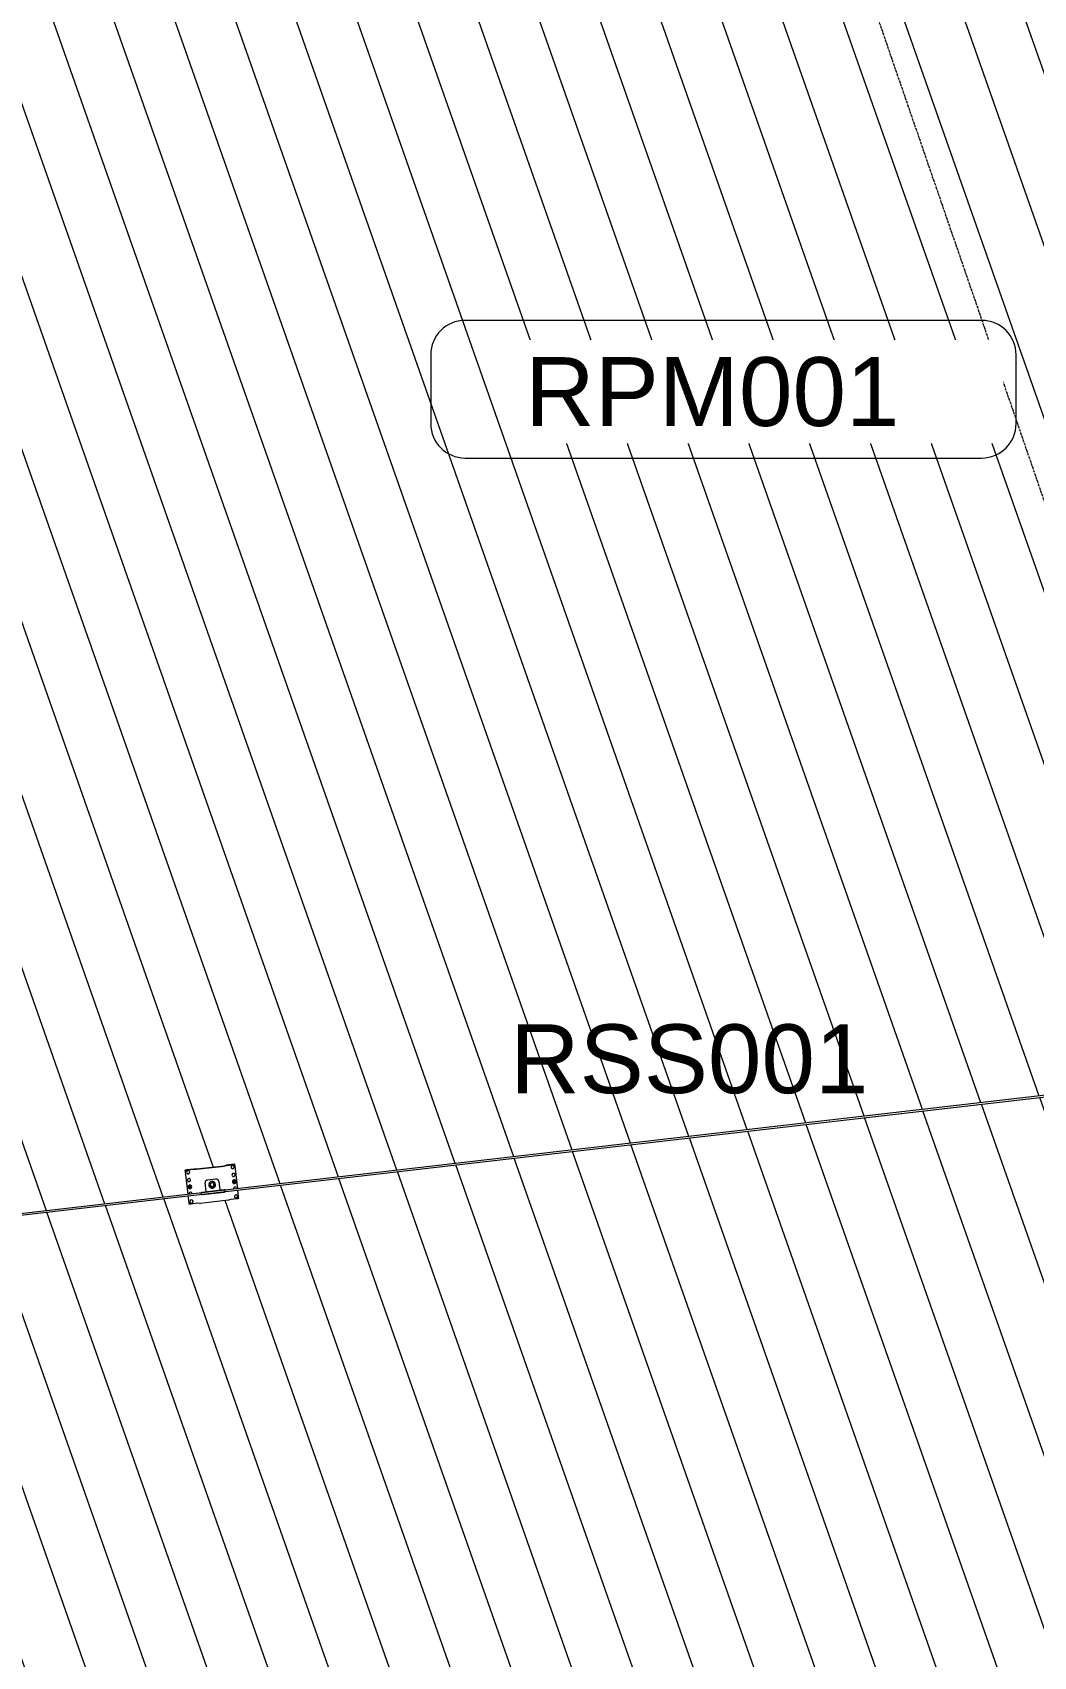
# Model space of a CAD drawing. Header units: millimetres. Extents: x -2479188 to -2300024, y 3874558 to 4053369.
# Drawn here: x -2362909 to -2357095, y 3971974 to 3981412 of the extents above; entities that cross this region are included whole.
import ezdxf

# ---------------------------------------------------------------- set-up
doc = ezdxf.new("R2010")
doc.units = ezdxf.units.MM
doc.linetypes.add('Grid Line', pattern=[21, 12, -3, 3, -3])
for name, color, linetype, lineweight in [('A-ANNO-DIMS', 211, 'Continuous', 5), ('A-ANNO-DIMS-200', 211, 'Continuous', 5), ('A-ANNO-KEYN', 231, 'Continuous', 5), ('A-ROOF-IDEN', 132, 'Continuous', 5), ('A-ROOF-PATT', 132, 'Continuous', 5), ('Q-SPCQ', 91, 'Continuous', 5), ('S-GRID', 1, 'Continuous', 5)]:
    doc.layers.add(name, color=color, linetype=linetype, lineweight=lineweight)
doc.styles.add('Arial', font='arial.ttf', dxfattribs={"height": 500})
doc.styles.add('Arial_2', font='arial.ttf', dxfattribs={"height": 400})
doc.dimstyles.new('2_5-Diagonal-_deg_-Decimal_O', dxfattribs={"dimscale": 304.8, "dimtxt": 510.1297, "dimasz": 0.984252, "dimexe": 0.656168, "dimexo": 0.0625, "dimgap": 0.984252, "dimtad": 1, "dimdec": 0, "dimzin": 0, "dimdsep": 46, "dimtxsty": 'Arial', "dimblk1": 'OBLIQUE', "dimblk2": 'OBLIQUE', "dimsah": 1, "dimcen": 0.09, "dimdle": 0.656168, "dimazin": 0, "dimtfac": 1, "dimtdec": 4, "dimtix": 1, "dimtmove": 0, "dimatfit": 3, "dimfxl": 3.28084, "dimfxlon": 1, "dimtvp": 1, "dimtfill": 1, "dimtolj": 1, "dimtzin": 0, "dimlwd": 15, "dimlwe": 15, "dimarcsym": 2})

# ---------------------------------------------------------------- blocks, each defined once
blk = doc.blocks.new('Static Line_Sayfa_Metal Deck_Pan Mount - Up to 15 _ pitch - Max 2 Users-1848369-GA - Part A 6m')
at = {"layer": 'Q-SPCQ'}
for p, q in [((-2343541, 3976795.1), (-2379056, 3972687.5)), ((-2379055.1, 3972679.6), (-2343541, 3976787)), ((-2361783.1, 3974828.7), (-2361794.7, 3974824.8)), ((-2361793.1, 3974824.9), (-2361781.5, 3974828.7)), ((-2361733.3, 3974834.6), (-2361783, 3974828.9)), ((-2361782.9, 3974828.7), (-2361733.3, 3974834.5)), ((-2361743.2, 3974833.3), (-2361782.2, 3974828.8)), ((-2361780.6, 3974828.9), (-2361743.2, 3974833.2)), ((-2361733.3, 3974834.5), (-2361733.3, 3974834.6)), ((-2361732.1, 3974824.4), (-2361733.3, 3974834.5)), ((-2361971.7, 3974807), (-2362021.4, 3974801.3)), ((-2362021.3, 3974801.1), (-2361971.7, 3974806.9)), ((-2362020.2, 3974791.1), (-2362021.3, 3974801.1)), ((-2362004.9, 3974658.8), (-2362020.2, 3974791.1)), ((-2362013.3, 3974785.6), (-2362013.2, 3974785.6)), ((-2361972.4, 3974806.8), (-2362011.4, 3974802.3)), ((-2362011.4, 3974802.2), (-2361973.9, 3974806.5)), ((-2362008, 3974740.3), (-2362008, 3974740.2)), ((-2361996.3, 3974791.5), (-2361996.3, 3974791.6)), ((-2361991, 3974746.2), (-2361991.1, 3974746.2)), ((-2361973, 3974806.6), (-2361959.7, 3974805.6)), ((-2361971.7, 3974806.9), (-2361971.7, 3974807)), ((-2361958.2, 3974805.9), (-2361971.5, 3974806.9)), ((-2361958.7, 3974805.7), (-2361794.1, 3974824.8)), ((-2361795.6, 3974824.7), (-2361957.2, 3974806)), ((-2361843.6, 3974748.7), (-2361893.2, 3974742.9)), ((-2361843.5, 3974748.5), (-2361893.2, 3974742.8)), ((-2361827.7, 3974738.6), (-2361827.7, 3974738.7)), ((-2361826.9, 3974735.3), (-2361821.3, 3974686.2)), ((-2361755, 3974815.5), (-2361755, 3974815.4)), ((-2361749.8, 3974770.1), (-2361749.8, 3974770.1)), ((-2361737.4, 3974739.2), (-2361741.9, 3974735.8)), ((-2361741.9, 3974735.8), (-2361741.2, 3974730.2)), ((-2361737.3, 3974739), (-2361741.8, 3974735.5)), ((-2361741.8, 3974735.5), (-2361741.1, 3974730)), ((-2361738, 3974821.4), (-2361738, 3974821.5)), ((-2361732.3, 3974736.9), (-2361737.4, 3974739.2)), ((-2361737.3, 3974739), (-2361737.4, 3974739.2)), ((-2361732.2, 3974736.6), (-2361737.3, 3974739)), ((-2361732.8, 3974776), (-2361732.8, 3974776.1)), ((-2361732.6, 3974826.6), (-2361732.6, 3974826.7)), ((-2361731.5, 3974731.1), (-2361732.2, 3974736.6)), ((-2361716.9, 3974692.1), (-2361732.1, 3974824.4)), ((-2361999.6, 3974612.5), (-2362004.2, 3974652.7)), ((-2362000.1, 3974705.9), (-2361995.6, 3974709.4)), ((-2361999.5, 3974700.4), (-2362000.1, 3974705.9)), ((-2361995.6, 3974709.1), (-2362000, 3974705.7)), ((-2362000, 3974705.7), (-2361999.4, 3974700.1)), ((-2361999.4, 3974700.1), (-2361994.3, 3974697.9)), ((-2361998.9, 3974660.9), (-2361998.9, 3974660.8)), ((-2361998.9, 3974660.8), (-2361998.8, 3974660.5)), ((-2361995.6, 3974709.4), (-2361990.5, 3974707)), ((-2361995.6, 3974709.1), (-2361995.6, 3974709.3)), ((-2361990.4, 3974706.8), (-2361995.6, 3974709.1)), ((-2361994.3, 3974697.9), (-2361989.8, 3974701.2)), ((-2361989.8, 3974701.2), (-2361990.4, 3974706.8)), ((-2361981.9, 3974666.8), (-2361981.9, 3974666.8)), ((-2361925, 3974671.1), (-2361929.2, 3974669.6)), ((-2361928, 3974659.2), (-2361923.6, 3974658.7)), ((-2361922.8, 3974671.6), (-2361925, 3974671.1)), ((-2361921.3, 3974658.7), (-2361923.6, 3974658.7)), ((-2361796.8, 3974686.2), (-2361922.8, 3974671.6)), ((-2361921.3, 3974658.7), (-2361795.3, 3974673.3)), ((-2361900.7, 3974677), (-2361906.4, 3974726.2)), ((-2361883.7, 3974709.3), (-2361883.6, 3974709.1)), ((-2361876, 3974711.8), (-2361875.8, 3974711.5)), ((-2361873.9, 3974712), (-2361873.8, 3974712)), ((-2361855.5, 3974718.4), (-2361855.6, 3974718.5)), ((-2361853.7, 3974719.3), (-2361853.8, 3974719.6)), ((-2361846.1, 3974722.3), (-2361846.2, 3974722.5)), ((-2361796.8, 3974686.2), (-2361794.5, 3974686.2)), ((-2361795.3, 3974673.3), (-2361793.1, 3974673.8)), ((-2361790.1, 3974685.7), (-2361794.5, 3974686.2)), ((-2361793.1, 3974673.8), (-2361788.9, 3974675.3)), ((-2361741.1, 3974730), (-2361736, 3974727.7)), ((-2361740.6, 3974690.7), (-2361740.5, 3974690.3)), ((-2361740.6, 3974690.7), (-2361740.6, 3974690.7)), ((-2361736, 3974727.7), (-2361731.5, 3974731.1)), ((-2361735.4, 3974645.4), (-2361735.4, 3974645.3)), ((-2361723.6, 3974696.7), (-2361723.7, 3974696.7)), ((-2361718.4, 3974651.3), (-2361718.4, 3974651.3)), ((-2361711.5, 3974645.8), (-2361716.2, 3974686)), ((-2361710.4, 3974636), (-2361711.6, 3974645.8)), ((-2361998.5, 3974602.7), (-2361999.6, 3974612.5)), ((-2361999.1, 3974610.5), (-2361999.1, 3974610.4)), ((-2361989.3, 3974603.8), (-2361998.5, 3974602.7)), ((-2361993.7, 3974615.5), (-2361993.7, 3974615.4)), ((-2361951.1, 3974608.1), (-2361988.5, 3974603.8)), ((-2361976.7, 3974621.4), (-2361976.7, 3974621.5)), ((-2361936.9, 3974607.2), (-2361950.1, 3974608.2)), ((-2361771.2, 3974626.3), (-2361935.9, 3974607.3)), ((-2361758.7, 3974630.3), (-2361770.3, 3974626.5)), ((-2361720.3, 3974634.8), (-2361757.8, 3974630.5)), ((-2361710.4, 3974636), (-2361719.6, 3974635))]:
    blk.add_line(p, q, dxfattribs=at)
at = {"layer": 'Q-SPCQ', "flags": 128}
for points in [[(-2362013.2, 3974785.6), (-2362013.1, 3974785.2), (-2362013, 3974784.9), (-2362012.8, 3974784.6), (-2362012.6, 3974784.3), (-2362012.5, 3974783.9), (-2362012.3, 3974783.6), (-2362012.1, 3974783.3), (-2362011.9, 3974783), (-2362011.6, 3974782.8), (-2362011.4, 3974782.5), (-2362011.2, 3974782.2), (-2362010.9, 3974782), (-2362010.6, 3974781.7), (-2362010.3, 3974781.5), (-2362010.1, 3974781.3), (-2362009.8, 3974781.1), (-2362009.5, 3974780.9), (-2362009.2, 3974780.7), (-2362008.8, 3974780.5), (-2362008.5, 3974780.4), (-2362008.2, 3974780.2), (-2362007.9, 3974780.1), (-2362007.5, 3974780), (-2362007.2, 3974779.9), (-2362006.8, 3974779.8), (-2362006.5, 3974779.7), (-2362006.1, 3974779.7), (-2362005.8, 3974779.6), (-2362005.4, 3974779.6), (-2362005, 3974779.6), (-2362004.7, 3974779.6), (-2362004.3, 3974779.6), (-2362004, 3974779.6), (-2362003.7, 3974779.6)], [(-2362008, 3974740.2), (-2362007.9, 3974739.8), (-2362007.7, 3974739.5), (-2362007.6, 3974739.2), (-2362007.4, 3974738.9), (-2362007.2, 3974738.6), (-2362007.1, 3974738.3), (-2362006.9, 3974738), (-2362006.6, 3974737.7), (-2362006.4, 3974737.4), (-2362006.2, 3974737.1), (-2362005.9, 3974736.9), (-2362005.7, 3974736.6), (-2362005.4, 3974736.4), (-2362005.1, 3974736.1), (-2362004.8, 3974735.9), (-2362004.5, 3974735.7), (-2362004.2, 3974735.5), (-2362003.9, 3974735.3), (-2362003.6, 3974735.2), (-2362003.3, 3974735), (-2362003, 3974734.9), (-2362002.6, 3974734.7), (-2362002.3, 3974734.6), (-2362001.9, 3974734.5), (-2362001.6, 3974734.4), (-2362001.2, 3974734.3), (-2362000.9, 3974734.3), (-2362000.5, 3974734.2), (-2362000.2, 3974734.2), (-2361999.8, 3974734.2), (-2361999.5, 3974734.2), (-2361999.1, 3974734.2), (-2361998.7, 3974734.2), (-2361998.5, 3974734.2)], [(-2362003.7, 3974779.6), (-2362003.4, 3974779.7), (-2362003, 3974779.7), (-2362002.6, 3974779.8), (-2362002.3, 3974779.9), (-2362002, 3974780), (-2362001.6, 3974780.1), (-2362001.3, 3974780.3), (-2362001, 3974780.4), (-2362000.6, 3974780.6), (-2362000.3, 3974780.7), (-2362000, 3974780.9), (-2361999.7, 3974781.1), (-2361999.4, 3974781.3), (-2361999.1, 3974781.5), (-2361998.8, 3974781.8), (-2361998.6, 3974782), (-2361998.3, 3974782.3), (-2361998.1, 3974782.5), (-2361997.8, 3974782.8), (-2361997.6, 3974783.1), (-2361997.4, 3974783.4), (-2361997.2, 3974783.7), (-2361997, 3974784), (-2361996.8, 3974784.3), (-2361996.7, 3974784.6), (-2361996.5, 3974784.9), (-2361996.4, 3974785.2), (-2361996.2, 3974785.6), (-2361996.1, 3974785.9), (-2361996, 3974786.3), (-2361996, 3974786.6), (-2361995.9, 3974787), (-2361995.8, 3974787.3), (-2361995.8, 3974787.7), (-2361995.8, 3974788), (-2361995.7, 3974788.4), (-2361995.7, 3974788.8), (-2361995.8, 3974789.1), (-2361995.8, 3974789.5), (-2361995.8, 3974789.8), (-2361995.9, 3974790.2), (-2361996, 3974790.6), (-2361996.1, 3974790.9), (-2361996.2, 3974791.2), (-2361996.3, 3974791.5)], [(-2361998.5, 3974734.2), (-2361998.1, 3974734.3), (-2361997.8, 3974734.3), (-2361997.4, 3974734.4), (-2361997.1, 3974734.5), (-2361996.7, 3974734.6), (-2361996.4, 3974734.7), (-2361996.1, 3974734.9), (-2361995.7, 3974735), (-2361995.4, 3974735.2), (-2361995.1, 3974735.3), (-2361994.8, 3974735.5), (-2361994.5, 3974735.7), (-2361994.2, 3974735.9), (-2361993.9, 3974736.1), (-2361993.6, 3974736.4), (-2361993.4, 3974736.6), (-2361993.1, 3974736.9), (-2361992.9, 3974737.1), (-2361992.6, 3974737.4), (-2361992.4, 3974737.7), (-2361992.2, 3974738), (-2361992, 3974738.3), (-2361991.8, 3974738.6), (-2361991.6, 3974738.9), (-2361991.4, 3974739.2), (-2361991.3, 3974739.5), (-2361991.2, 3974739.9), (-2361991, 3974740.2), (-2361990.9, 3974740.5), (-2361990.8, 3974740.9), (-2361990.7, 3974741.2), (-2361990.7, 3974741.6), (-2361990.6, 3974742), (-2361990.6, 3974742.3), (-2361990.5, 3974742.7), (-2361990.5, 3974743), (-2361990.5, 3974743.4), (-2361990.5, 3974743.7), (-2361990.6, 3974744.1), (-2361990.6, 3974744.5), (-2361990.7, 3974744.8), (-2361990.7, 3974745.2), (-2361990.8, 3974745.5), (-2361990.9, 3974745.9), (-2361991, 3974746.2)], [(-2361755, 3974815.4), (-2361754.8, 3974815.1), (-2361754.7, 3974814.8), (-2361754.6, 3974814.4), (-2361754.4, 3974814.1), (-2361754.2, 3974813.8), (-2361754, 3974813.5), (-2361753.8, 3974813.2), (-2361753.6, 3974812.9), (-2361753.4, 3974812.6), (-2361753.1, 3974812.4), (-2361752.9, 3974812.1), (-2361752.6, 3974811.9), (-2361752.4, 3974811.6), (-2361752.1, 3974811.4), (-2361751.8, 3974811.2), (-2361751.5, 3974811), (-2361751.2, 3974810.8), (-2361750.9, 3974810.6), (-2361750.6, 3974810.4), (-2361750.3, 3974810.3), (-2361749.9, 3974810.1), (-2361749.6, 3974810), (-2361749.2, 3974809.9), (-2361748.9, 3974809.8), (-2361748.6, 3974809.7), (-2361748.2, 3974809.6), (-2361747.9, 3974809.5), (-2361747.5, 3974809.5), (-2361747.1, 3974809.5), (-2361746.8, 3974809.4), (-2361746.4, 3974809.4), (-2361746.1, 3974809.4), (-2361745.7, 3974809.5), (-2361745.5, 3974809.5)], [(-2361749.8, 3974770.1), (-2361749.6, 3974769.7), (-2361749.5, 3974769.4), (-2361749.3, 3974769.1), (-2361749.2, 3974768.7), (-2361749, 3974768.4), (-2361748.8, 3974768.1), (-2361748.6, 3974767.8), (-2361748.4, 3974767.5), (-2361748.2, 3974767.3), (-2361747.9, 3974767), (-2361747.7, 3974766.7), (-2361747.4, 3974766.5), (-2361747.1, 3974766.2), (-2361746.9, 3974766), (-2361746.6, 3974765.8), (-2361746.3, 3974765.6), (-2361746, 3974765.4), (-2361745.7, 3974765.2), (-2361745.4, 3974765), (-2361745, 3974764.9), (-2361744.7, 3974764.7), (-2361744.4, 3974764.6), (-2361744, 3974764.5), (-2361743.7, 3974764.4), (-2361743.3, 3974764.3), (-2361743, 3974764.2), (-2361742.6, 3974764.2), (-2361742.3, 3974764.1), (-2361741.9, 3974764.1), (-2361741.6, 3974764.1), (-2361741.2, 3974764), (-2361740.8, 3974764.1), (-2361740.5, 3974764.1), (-2361740.2, 3974764.1)], [(-2361745.5, 3974809.5), (-2361745.1, 3974809.5), (-2361744.7, 3974809.6), (-2361744.4, 3974809.7), (-2361744, 3974809.8), (-2361743.7, 3974809.9), (-2361743.4, 3974810), (-2361743, 3974810.1), (-2361742.7, 3974810.3), (-2361742.4, 3974810.4), (-2361742.1, 3974810.6), (-2361741.7, 3974810.8), (-2361741.4, 3974811), (-2361741.1, 3974811.2), (-2361740.9, 3974811.4), (-2361740.6, 3974811.6), (-2361740.3, 3974811.9), (-2361740.1, 3974812.1), (-2361739.8, 3974812.4), (-2361739.6, 3974812.7), (-2361739.4, 3974812.9), (-2361739.1, 3974813.2), (-2361738.9, 3974813.5), (-2361738.7, 3974813.8), (-2361738.6, 3974814.1), (-2361738.4, 3974814.5), (-2361738.3, 3974814.8), (-2361738.1, 3974815.1), (-2361738, 3974815.5), (-2361737.9, 3974815.8), (-2361737.8, 3974816.1), (-2361737.7, 3974816.5), (-2361737.6, 3974816.8), (-2361737.6, 3974817.2), (-2361737.5, 3974817.6), (-2361737.5, 3974817.9), (-2361737.5, 3974818.3), (-2361737.5, 3974818.6), (-2361737.5, 3974819), (-2361737.5, 3974819.4), (-2361737.6, 3974819.7), (-2361737.6, 3974820.1), (-2361737.7, 3974820.4), (-2361737.8, 3974820.8), (-2361737.9, 3974821.1), (-2361738, 3974821.4)], [(-2361740.2, 3974764.1), (-2361739.9, 3974764.2), (-2361739.5, 3974764.2), (-2361739.2, 3974764.3), (-2361738.8, 3974764.4), (-2361738.5, 3974764.5), (-2361738.1, 3974764.6), (-2361737.8, 3974764.7), (-2361737.5, 3974764.9), (-2361737.1, 3974765), (-2361736.8, 3974765.2), (-2361736.5, 3974765.4), (-2361736.2, 3974765.6), (-2361735.9, 3974765.8), (-2361735.6, 3974766), (-2361735.4, 3974766.2), (-2361735.1, 3974766.5), (-2361734.8, 3974766.7), (-2361734.6, 3974767), (-2361734.4, 3974767.3), (-2361734.1, 3974767.6), (-2361733.9, 3974767.8), (-2361733.7, 3974768.1), (-2361733.5, 3974768.4), (-2361733.3, 3974768.8), (-2361733.2, 3974769.1), (-2361733, 3974769.4), (-2361732.9, 3974769.7), (-2361732.8, 3974770.1), (-2361732.7, 3974770.4), (-2361732.6, 3974770.8), (-2361732.5, 3974771.1), (-2361732.4, 3974771.5), (-2361732.3, 3974771.8), (-2361732.3, 3974772.2), (-2361732.3, 3974772.5), (-2361732.3, 3974772.9), (-2361732.3, 3974773.3), (-2361732.3, 3974773.6), (-2361732.3, 3974774), (-2361732.4, 3974774.3), (-2361732.4, 3974774.7), (-2361732.5, 3974775), (-2361732.6, 3974775.4), (-2361732.7, 3974775.7), (-2361732.8, 3974776)], [(-2361981.5, 3974662.2), (-2361981.5, 3974662.6), (-2361981.4, 3974662.9), (-2361981.4, 3974663.3), (-2361981.4, 3974663.7), (-2361981.4, 3974664), (-2361981.4, 3974664.4), (-2361981.4, 3974664.7), (-2361981.5, 3974665.1), (-2361981.5, 3974665.4), (-2361981.6, 3974665.8), (-2361981.7, 3974666.1), (-2361981.8, 3974666.5), (-2361981.9, 3974666.8)], [(-2361875.8, 3974711.5), (-2361875.7, 3974711), (-2361875.5, 3974710.6), (-2361875.3, 3974710.2), (-2361875.1, 3974709.7), (-2361874.8, 3974709.3), (-2361874.6, 3974708.9), (-2361874.3, 3974708.5), (-2361874, 3974708.2), (-2361873.7, 3974707.8), (-2361873.4, 3974707.5), (-2361873.1, 3974707.1), (-2361872.8, 3974706.8), (-2361872.4, 3974706.5), (-2361872.1, 3974706.2), (-2361871.7, 3974705.9), (-2361871.3, 3974705.6), (-2361870.9, 3974705.4), (-2361870.5, 3974705.1), (-2361870.1, 3974704.9), (-2361869.7, 3974704.7), (-2361869.2, 3974704.5), (-2361868.8, 3974704.3), (-2361868.4, 3974704.2), (-2361867.9, 3974704), (-2361867.5, 3974703.9), (-2361867, 3974703.8), (-2361866.5, 3974703.8), (-2361866.1, 3974703.7), (-2361865.6, 3974703.6), (-2361865.1, 3974703.6), (-2361864.7, 3974703.6), (-2361864.2, 3974703.6), (-2361863.7, 3974703.7), (-2361863.4, 3974703.7)], [(-2361873.8, 3974712), (-2361873.7, 3974711.6), (-2361873.6, 3974711.3), (-2361873.4, 3974710.9), (-2361873.2, 3974710.6), (-2361873, 3974710.2), (-2361872.8, 3974709.9), (-2361872.6, 3974709.6), (-2361872.4, 3974709.3), (-2361872.1, 3974709), (-2361871.9, 3974708.7), (-2361871.6, 3974708.4), (-2361871.3, 3974708.1), (-2361871, 3974707.9), (-2361870.7, 3974707.6), (-2361870.4, 3974707.4), (-2361870.1, 3974707.1), (-2361869.8, 3974706.9), (-2361869.4, 3974706.7), (-2361869.1, 3974706.6), (-2361868.8, 3974706.4), (-2361868.4, 3974706.2), (-2361868, 3974706.1), (-2361867.7, 3974706), (-2361867.3, 3974705.9), (-2361866.9, 3974705.8), (-2361866.5, 3974705.7), (-2361866.2, 3974705.6), (-2361865.8, 3974705.6), (-2361865.4, 3974705.5), (-2361865, 3974705.5), (-2361864.6, 3974705.5), (-2361864.2, 3974705.5), (-2361863.8, 3974705.5), (-2361863.6, 3974705.6)], [(-2361863.6, 3974705.6), (-2361863.2, 3974705.6), (-2361862.8, 3974705.7), (-2361862.4, 3974705.8), (-2361862.1, 3974705.9), (-2361861.7, 3974706), (-2361861.3, 3974706.1), (-2361861, 3974706.2), (-2361860.6, 3974706.4), (-2361860.3, 3974706.6), (-2361859.9, 3974706.7), (-2361859.6, 3974706.9), (-2361859.3, 3974707.2), (-2361858.9, 3974707.4), (-2361858.6, 3974707.6), (-2361858.3, 3974707.9), (-2361858, 3974708.1), (-2361857.8, 3974708.4), (-2361857.5, 3974708.7), (-2361857.3, 3974709), (-2361857, 3974709.3), (-2361856.8, 3974709.6), (-2361856.6, 3974709.9), (-2361856.4, 3974710.2), (-2361856.2, 3974710.6), (-2361856, 3974710.9), (-2361855.8, 3974711.3), (-2361855.7, 3974711.6), (-2361855.5, 3974712), (-2361855.4, 3974712.4), (-2361855.3, 3974712.7), (-2361855.2, 3974713.1), (-2361855.1, 3974713.5), (-2361855.1, 3974713.9), (-2361855, 3974714.3), (-2361855, 3974714.6), (-2361855, 3974715), (-2361855, 3974715.4), (-2361855, 3974715.8), (-2361855, 3974716.2), (-2361855.1, 3974716.6), (-2361855.2, 3974717), (-2361855.2, 3974717.4), (-2361855.3, 3974717.7), (-2361855.4, 3974718.1), (-2361855.5, 3974718.4)], [(-2361863.4, 3974703.7), (-2361862.9, 3974703.8), (-2361862.5, 3974703.8), (-2361862, 3974703.9), (-2361861.6, 3974704.1), (-2361861.1, 3974704.2), (-2361860.7, 3974704.3), (-2361860.2, 3974704.5), (-2361859.8, 3974704.7), (-2361859.4, 3974704.9), (-2361859, 3974705.1), (-2361858.6, 3974705.4), (-2361858.2, 3974705.6), (-2361857.8, 3974705.9), (-2361857.4, 3974706.2), (-2361857, 3974706.5), (-2361856.7, 3974706.8), (-2361856.4, 3974707.1), (-2361856, 3974707.5), (-2361855.7, 3974707.8), (-2361855.4, 3974708.2), (-2361855.2, 3974708.6), (-2361854.9, 3974709), (-2361854.6, 3974709.4), (-2361854.4, 3974709.8), (-2361854.2, 3974710.2), (-2361854, 3974710.6), (-2361853.8, 3974711), (-2361853.7, 3974711.5), (-2361853.5, 3974711.9), (-2361853.4, 3974712.4), (-2361853.3, 3974712.8), (-2361853.2, 3974713.3), (-2361853.1, 3974713.8), (-2361853.1, 3974714.2), (-2361853, 3974714.7), (-2361853, 3974715.2), (-2361853, 3974715.6), (-2361853, 3974716.1), (-2361853.1, 3974716.6), (-2361853.1, 3974717), (-2361853.2, 3974717.5), (-2361853.3, 3974718), (-2361853.4, 3974718.4), (-2361853.5, 3974718.9), (-2361853.7, 3974719.3)], [(-2361735.4, 3974645.3), (-2361735.3, 3974645), (-2361735.1, 3974644.6), (-2361735, 3974644.3), (-2361734.8, 3974644), (-2361734.6, 3974643.7), (-2361734.4, 3974643.4), (-2361734.2, 3974643.1), (-2361734, 3974642.8), (-2361733.8, 3974642.5), (-2361733.6, 3974642.2), (-2361733.3, 3974642), (-2361733.1, 3974641.7), (-2361732.8, 3974641.5), (-2361732.5, 3974641.3), (-2361732.2, 3974641), (-2361731.9, 3974640.8), (-2361731.6, 3974640.6), (-2361731.3, 3974640.4), (-2361731, 3974640.3), (-2361730.7, 3974640.1), (-2361730.3, 3974640), (-2361730, 3974639.8), (-2361729.7, 3974639.7), (-2361729.3, 3974639.6), (-2361729, 3974639.5), (-2361728.6, 3974639.5), (-2361728.3, 3974639.4), (-2361727.9, 3974639.4), (-2361727.6, 3974639.3), (-2361727.2, 3974639.3), (-2361726.8, 3974639.3), (-2361726.5, 3974639.3), (-2361726.1, 3974639.3), (-2361725.9, 3974639.4)], [(-2361725.9, 3974639.4), (-2361725.5, 3974639.4), (-2361725.2, 3974639.5), (-2361724.8, 3974639.5), (-2361724.5, 3974639.6), (-2361724.1, 3974639.7), (-2361723.8, 3974639.9), (-2361723.4, 3974640), (-2361723.1, 3974640.1), (-2361722.8, 3974640.3), (-2361722.5, 3974640.5), (-2361722.2, 3974640.6), (-2361721.9, 3974640.8), (-2361721.6, 3974641), (-2361721.3, 3974641.3), (-2361721, 3974641.5), (-2361720.7, 3974641.7), (-2361720.5, 3974642), (-2361720.2, 3974642.3), (-2361720, 3974642.5), (-2361719.8, 3974642.8), (-2361719.6, 3974643.1), (-2361719.4, 3974643.4), (-2361719.2, 3974643.7), (-2361719, 3974644), (-2361718.8, 3974644.3), (-2361718.7, 3974644.7), (-2361718.5, 3974645), (-2361718.4, 3974645.3), (-2361718.3, 3974645.7), (-2361718.2, 3974646), (-2361718.1, 3974646.4), (-2361718, 3974646.7), (-2361718, 3974647.1), (-2361717.9, 3974647.4), (-2361717.9, 3974647.8), (-2361717.9, 3974648.1), (-2361717.9, 3974648.5), (-2361717.9, 3974648.9), (-2361718, 3974649.2), (-2361718, 3974649.6), (-2361718.1, 3974649.9), (-2361718.1, 3974650.3), (-2361718.2, 3974650.6), (-2361718.3, 3974651), (-2361718.4, 3974651.3)], [(-2361723.3, 3974692.1), (-2361723.2, 3974692.4), (-2361723.2, 3974692.8), (-2361723.1, 3974693.2), (-2361723.1, 3974693.5), (-2361723.1, 3974693.9), (-2361723.1, 3974694.2), (-2361723.2, 3974694.6), (-2361723.2, 3974695), (-2361723.3, 3974695.3), (-2361723.4, 3974695.7), (-2361723.4, 3974696), (-2361723.5, 3974696.4), (-2361723.6, 3974696.7)], [(-2361993.7, 3974615.4), (-2361993.5, 3974615.1), (-2361993.4, 3974614.8), (-2361993.2, 3974614.4), (-2361993.1, 3974614.1), (-2361992.9, 3974613.8), (-2361992.7, 3974613.5), (-2361992.5, 3974613.2), (-2361992.3, 3974612.9), (-2361992.1, 3974612.6), (-2361991.8, 3974612.4), (-2361991.6, 3974612.1), (-2361991.3, 3974611.9), (-2361991.1, 3974611.6), (-2361990.8, 3974611.4), (-2361990.5, 3974611.2), (-2361990.2, 3974611), (-2361989.9, 3974610.8), (-2361989.6, 3974610.6), (-2361989.3, 3974610.4), (-2361988.9, 3974610.3), (-2361988.6, 3974610.1), (-2361988.3, 3974610), (-2361987.9, 3974609.9), (-2361987.6, 3974609.8), (-2361987.2, 3974609.7), (-2361986.9, 3974609.6), (-2361986.5, 3974609.5), (-2361986.2, 3974609.5), (-2361985.8, 3974609.4), (-2361985.5, 3974609.4), (-2361985.1, 3974609.4), (-2361984.7, 3974609.4), (-2361984.4, 3974609.5), (-2361984.1, 3974609.5)], [(-2361984.1, 3974609.5), (-2361983.8, 3974609.5), (-2361983.4, 3974609.6), (-2361983.1, 3974609.7), (-2361982.7, 3974609.8), (-2361982.4, 3974609.9), (-2361982, 3974610), (-2361981.7, 3974610.1), (-2361981.4, 3974610.3), (-2361981.1, 3974610.4), (-2361980.7, 3974610.6), (-2361980.4, 3974610.8), (-2361980.1, 3974611), (-2361979.8, 3974611.2), (-2361979.5, 3974611.4), (-2361979.3, 3974611.6), (-2361979, 3974611.9), (-2361978.7, 3974612.1), (-2361978.5, 3974612.4), (-2361978.3, 3974612.7), (-2361978, 3974612.9), (-2361977.8, 3974613.2), (-2361977.6, 3974613.5), (-2361977.4, 3974613.8), (-2361977.3, 3974614.1), (-2361977.1, 3974614.5), (-2361976.9, 3974614.8), (-2361976.8, 3974615.1), (-2361976.7, 3974615.5), (-2361976.6, 3974615.8), (-2361976.5, 3974616.1), (-2361976.4, 3974616.5), (-2361976.3, 3974616.8), (-2361976.3, 3974617.2), (-2361976.2, 3974617.6), (-2361976.2, 3974617.9), (-2361976.2, 3974618.3), (-2361976.2, 3974618.6), (-2361976.2, 3974619), (-2361976.2, 3974619.4), (-2361976.3, 3974619.7), (-2361976.3, 3974620.1), (-2361976.4, 3974620.4), (-2361976.5, 3974620.8), (-2361976.6, 3974621.1), (-2361976.7, 3974621.4)]]:
    blk.add_lwpolyline(points, dxfattribs=at)
at = {"layer": 'Q-SPCQ'}
for centre, major_axis, ratio, start_param, end_param in [((-2361782.1, 3974828.8), (0.993, 0.114), 0.051038, 1.582394, 1.802167), ((-2361780.6, 3974828.8), (0.993, 0.114), 0.051038, 1.582394, 2.901031), ((-2361742.1, 3974823.4), (9.43, 3.32), 0.99863, 0.038638, 1.347635), ((-2361742, 3974823.3), (9.43, 3.32), 0.99863, 6.060024, 7.63082), ((-2362010.3, 3974792.4), (9.43, 3.32), 0.99863, 1.347635, 2.918431), ((-2362010.2, 3974792.3), (9.43, 3.32), 0.99863, 1.347635, 2.918431), ((-2362004.8, 3974788.6), (8.49, 2.98), 0.99863, 1.347635, 3.141593), ((-2362004.8, 3974788.6), (8.49, 2.98), 0.99863, 3.502719, 4.489228), ((-2361999.5, 3974743.2), (8.49, 2.98), 0.99863, 1.347635, 3.141593), ((-2361999.5, 3974743.2), (8.49, 2.98), 0.99863, 3.502719, 4.489228), ((-2362004.8, 3974788.6), (8.49, 2.98), 0.99863, 0.300437, 1.347635), ((-2362004.8, 3974788.6), (8.49, 2.98), 0.99863, 4.489228, 5.408181), ((-2361999.5, 3974743.2), (8.49, 2.98), 0.99863, 0.300437, 1.347635), ((-2361999.5, 3974743.2), (8.49, 2.98), 0.99863, 4.489228, 5.408181), ((-2362004.8, 3974788.6), (8.49, 2.98), 0.99863, 5.536425, 6.283185), ((-2361999.5, 3974743.2), (8.49, 2.98), 0.99863, 5.536425, 6.283185), ((-2361973.9, 3974806.5), (0.993, 0.114), 0.051038, 0.263757, 1.582394), ((-2361972.4, 3974806.7), (0.993, 0.114), 0.051038, 0.263758, 1.582394), ((-2361958.7, 3974805.8), (0.993, 0.114), 0.051038, 3.40535, 4.723987), ((-2361957.2, 3974806), (0.993, 0.114), 0.051038, 3.40535, 4.723987), ((-2361891.5, 3974728), (14.2, 5), 0.99863, 1.871234, 2.918431), ((-2361891.5, 3974727.9), (14.2, 5), 0.99863, 1.347635, 2.918431), ((-2361891.5, 3974728), (14.2, 5), 0.99863, 1.347635, 1.609434), ((-2361864.9, 3974715.9), (18.8, 6.6), 0.99863, 1.347635, 3.70383), ((-2361864.9, 3974715.7), (18.8, 6.6), 0.99863, 1.347635, 4.489228), ((-2361864.9, 3974715.9), (18.8, 6.6), 0.99863, 6.060024, 7.63082), ((-2361864.9, 3974715.7), (18.8, 6.6), 0.99863, 4.489228, 7.63082), ((-2361841.9, 3974733.8), (14.2, 5), 0.99863, 0.038638, 1.347635), ((-2361841.8, 3974733.6), (14.2, 5), 0.99863, 6.060024, 7.63082), ((-2361841.9, 3974733.8), (14.2, 5), 0.99863, 6.060024, 6.283185), ((-2361795.6, 3974824.7), (0.993, 0.114), 0.051038, 4.723987, 6.042624), ((-2361794.1, 3974824.8), (0.993, 0.114), 0.051038, 4.723987, 6.042624), ((-2361746.5, 3974818.5), (8.49, 2.98), 0.99863, 1.347635, 3.44203), ((-2361746.5, 3974818.5), (8.49, 2.98), 0.99863, 3.541054, 4.489228), ((-2361741.3, 3974773.1), (8.49, 2.98), 0.99863, 1.347635, 3.44203), ((-2361736.7, 3974733.4), (10.4, 3.6), 0.99863, 1.347635, 4.489228), ((-2361741.3, 3974773.1), (8.49, 2.98), 0.99863, 3.541054, 4.489228), ((-2361746.5, 3974818.5), (8.49, 2.98), 0.99863, 5.536425, 7.63082), ((-2361746.5, 3974818.5), (8.49, 2.98), 0.99863, 4.489228, 5.459951), ((-2361741.3, 3974773.1), (8.49, 2.98), 0.99863, 5.536425, 7.63082), ((-2361741.3, 3974773.1), (8.49, 2.98), 0.99863, 4.489228, 5.408181), ((-2361736.7, 3974733.4), (10.4, 3.6), 0.99863, 4.489228, 7.63082), ((-2361995, 3974703.6), (10.4, 3.6), 0.99863, 1.347635, 4.489228), ((-2361990.4, 3974663.9), (8.49, 2.98), 0.99863, 1.347635, 3.141593), ((-2361995, 3974703.6), (10.4, 3.6), 0.99863, 4.489228, 7.63082), ((-2361990.4, 3974663.9), (8.49, 2.98), 0.99863, 5.664211, 7.63082), ((-2361928.6, 3974664.4), (-0.6, 5.18), 0.011583, 0.002734, 0.472535), ((-2361928.6, 3974664.4), (-0.6, 5.18), 0.011583, 4.661325, 6.283185), ((-2361928.6, 3974664.4), (-0.6, 5.18), 0.011583, 3.141593, 4.661325), ((-2361928.6, 3974664.4), (-0.6, 5.18), 0.011583, 2.56693, 3.138859), ((-2361900.7, 3974676.8), (-0.46, 3.97), 0.011583, 1.519733, 2.56693), ((-2361864.9, 3974715.7), (11.1, 3.9), 0.99863, 1.347635, 4.489228), ((-2361864.9, 3974715.7), (11.1, 3.9), 0.99863, 4.489228, 7.63082), ((-2361821.2, 3974686), (-0.46, 3.97), 0.011583, 1.519733, 2.56693), ((-2361789.5, 3974680.5), (-0.6, 5.18), 0.011583, 4.661325, 6.280452), ((-2361789.5, 3974680.5), (-0.6, 5.18), 0.011583, 0, 0.472535), ((-2361789.5, 3974680.5), (-0.6, 5.18), 0.011583, 3.144326, 4.661325), ((-2361789.5, 3974680.5), (-0.6, 5.18), 0.011583, 2.56693, 3.141593), ((-2361732.1, 3974693.7), (8.49, 2.98), 0.99863, 1.347635, 3.141593), ((-2361726.9, 3974648.4), (8.49, 2.98), 0.99863, 1.347635, 3.141593), ((-2361726.9, 3974648.4), (8.49, 2.98), 0.99863, 3.502719, 4.489228), ((-2361732.1, 3974693.7), (8.49, 2.98), 0.99863, 0.300437, 1.347635), ((-2361726.9, 3974648.4), (8.49, 2.98), 0.99863, 0.300437, 1.347635), ((-2361726.9, 3974648.4), (8.49, 2.98), 0.99863, 4.489228, 5.408181), ((-2361732.1, 3974693.7), (8.49, 2.98), 0.99863, 5.661535, 6.283185), ((-2361721.5, 3974644.7), (9.43, 3.32), 0.99863, 4.489228, 6.060024), ((-2361726.9, 3974648.4), (8.49, 2.98), 0.99863, 5.536425, 6.283185), ((-2361721.5, 3974644.8), (9.43, 3.32), 0.99863, 4.751027, 6.060024), ((-2361989.7, 3974613.7), (9.43, 3.32), 0.99863, 2.918431, 4.489228), ((-2361985.2, 3974618.5), (8.49, 2.98), 0.99863, 1.347635, 3.44203), ((-2361989.7, 3974613.8), (9.43, 3.32), 0.99863, 3.965629, 4.227428), ((-2361985.2, 3974618.5), (8.49, 2.98), 0.99863, 3.502719, 4.489228), ((-2361985.2, 3974618.5), (8.49, 2.98), 0.99863, 5.536425, 7.63082), ((-2361985.2, 3974618.5), (8.49, 2.98), 0.99863, 4.489228, 5.459951), ((-2361951.1, 3974608), (0.993, 0.114), 0.051038, 0.263758, 1.582394), ((-2361935.9, 3974607.3), (0.993, 0.114), 0.051038, 3.40535, 4.723987), ((-2361771.2, 3974626.4), (0.993, 0.114), 0.051038, 4.723987, 6.042624), ((-2361757.7, 3974630.4), (0.993, 0.114), 0.051038, 1.582394, 2.901031)]:
    blk.add_ellipse(centre, major_axis=major_axis, ratio=ratio, start_param=start_param, end_param=end_param, dxfattribs=at)
for points in [[(-2361741.2, 3974730.2), (-2361741.3, 3974731.1), (-2361741.5, 3974733), (-2361741.7, 3974734.8), (-2361741.8, 3974735.8)], [(-2361737.4, 3974739.2), (-2361736.5, 3974738.8), (-2361734.8, 3974738), (-2361733.1, 3974737.3), (-2361732.2, 3974736.9)], [(-2362000.1, 3974705.9), (-2362000, 3974705), (-2361999.8, 3974703.1), (-2361999.6, 3974701.2), (-2361999.5, 3974700.3)], [(-2361990.5, 3974707), (-2361991.4, 3974707.4), (-2361993.1, 3974708.2), (-2361994.8, 3974708.9), (-2361995.6, 3974709.3)]]:
    blk.add_open_spline(points, degree=3, dxfattribs=at)
blk = doc.blocks.new('DIMBLOCK1-GA - Part A 6m')
at = {"layer": 'A-ANNO-DIMS-200', "lineweight": 15}
for p, q in [((-2349275, 4050158.5), (-2349545.1, 4051121.4)), ((-2349275, 4050158.5), (-2349171.1, 4050343.4)), ((-2349275, 4050158.5), (-2349378.9, 4049973.6)), ((-2349275, 4050158.5), (-2349275, 4050158.5)), ((-2349275, 4050158.5), (-2349221, 4049965.9)), ((-2359400.9, 4046998.1), (-2359726.5, 4047943.6)), ((-2359400.9, 4046998.1), (-2359307.9, 4047188.7)), ((-2359400.9, 4046998.1), (-2359493.9, 4046807.4)), ((-2359400.9, 4046998.1), (-2359335.8, 4046809))]:
    blk.add_line(p, q, dxfattribs=at)
for start, end in [(105.604575, 109.06324), (105.667407, 109.000407)]:
    blk.add_arc((-2300023.8, 3874558.4), 182376.2, start, end, dxfattribs=at)
at = {"layer": 'A-ANNO-DIMS-200', "color": 0, "lineweight": 15, "insert": (-2355422.9, 4049314.8), "char_height": 500, "width": 1958.898, "attachment_point": 1, "rotation": 17.33391, "line_spacing_factor": 0.941778, "style": 'Arial', "bg_fill": 3, "box_fill_scale": 1.25, "bg_fill_color": 256, "bg_fill_true_color": 13158600, "bg_fill_transparency": 0}
blk.add_mtext('3.33°', dxfattribs=at)
blk = doc.blocks.new('_Oblique')
at = {"color": 0, "linetype": 'ByBlock', "lineweight": -2}
blk.add_line((-0.5, -0.5), (0.5, 0.5), dxfattribs=at)
blk = doc.blocks.new('Roof Tag - Roof Tag 17W-1080807-GA - Part A 6m')
at = {"layer": 'A-ROOF-IDEN'}
for p, q in [((7.5, 2), (-7.5, 2)), ((-8.5, 1), (-8.5, -1)), ((8.5, -1), (8.5, 1)), ((-7.5, -2), (7.5, -2))]:
    blk.add_line(p, q, dxfattribs=at)
for centre, start, end in [((-7.5, 1), 90, 180), ((7.5, 1), 360, 90), ((-7.5, -1), 180, 270), ((7.5, -1), 270, 0)]:
    blk.add_arc(centre, 1, start, end, dxfattribs=at)

msp = doc.modelspace()

# ---------------------------------------------------------------- hatches: boundary and pattern name
at = {"layer": 'A-ROOF-PATT'}
h = msp.add_hatch(dxfattribs=at)
h.set_pattern_fill('FP_1', color=256, style=0, pattern_type=2)
h.set_pattern_definition([(109.367, (-4018.33, 11431.97), (-314.1568, -110.428734), [])])
h.paths.add_polyline_path([(-2379210.5, 3972669.7), (-2379200.7, 3972672.3), (-2379210.5, 3972757), (-2379210.5, 3972672.3)])
h.paths.add_polyline_path([(-2395153, 3967433.9), (-2339817, 3967433.9), (-2339817, 3977217.7), (-2344520.5, 3976673.7), (-2344516, 3976624.7), (-2344563.3, 3976619.1), (-2344575, 3976616.9), (-2344575.7, 3976615.1), (-2344741.4, 3976596.7), (-2344741.4, 3976596), (-2344777.5, 3976594.3), (-2344803.1, 3976592.7), (-2344808.6, 3976640.4), (-2350252.4, 3976010.8), (-2350247.9, 3975961.7), (-2350295.1, 3975956.1), (-2350306.8, 3975954), (-2350307.6, 3975952.2), (-2350473.2, 3975933.8), (-2350473.2, 3975933), (-2350509.3, 3975931.4), (-2350535, 3975929.8), (-2350540.5, 3975977.5), (-2355984.2, 3975347.9), (-2355979.7, 3975298.8), (-2356026.9, 3975293.2), (-2356038.6, 3975291), (-2356039.4, 3975289.2), (-2356205, 3975270.8), (-2356206.1, 3975270.2), (-2356227.8, 3975270), (-2356266.8, 3975266.8), (-2356272.3, 3975314.6), (-2361716, 3974685), (-2361711.5, 3974635.9), (-2361758.8, 3974630.3), (-2361770.5, 3974628.1), (-2361771.2, 3974626.3), (-2361936.9, 3974607.9), (-2361936.9, 3974607.2), (-2361973, 3974605.6), (-2361998.6, 3974603.9), (-2362004.1, 3974651.7), (-2367447.9, 3974022), (-2367443.4, 3973973), (-2367490.6, 3973967.4), (-2367502.3, 3973965.2), (-2367503.1, 3973963.4), (-2367668.7, 3973945), (-2367668.7, 3973944.3), (-2367704.8, 3973942.6), (-2367730.5, 3973941), (-2367736, 3973988.7), (-2373179.7, 3973359.1), (-2373175.2, 3973310.1), (-2373222.4, 3973304.4), (-2373234.1, 3973302.3), (-2373234.9, 3973300.5), (-2373400.5, 3973282.1), (-2373400.5, 3973281.4), (-2373436.6, 3973279.7), (-2373462.3, 3973278.1), (-2373467.8, 3973325.8), (-2378911.5, 3972696.2), (-2378907, 3972647.1), (-2378954.3, 3972641.5), (-2378966, 3972639.4), (-2378966.7, 3972637.6), (-2379132.4, 3972619.1), (-2379133.4, 3972618.5), (-2379155.1, 3972618.3), (-2379194.1, 3972615.1), (-2379200, 3972662.9), (-2384512.7, 3972048.3), (-2384502.4, 3971953.6), (-2385050.7, 3971890.3), (-2385081.1, 3972155.2), (-2384532.8, 3972218.5), (-2384513.5, 3972057.3), (-2379210.5, 3972669.7), (-2379210.5, 3972757), (-2379215.7, 3972812.5), (-2379167.1, 3972817.7), (-2379155, 3972815.1), (-2379154.2, 3972816.9), (-2378988.6, 3972835.5), (-2378988.6, 3972836.1), (-2378966.7, 3972841.3), (-2378928.6, 3972844.4), (-2378912.5, 3972704.1), (-2373468.7, 3973333.7), (-2373483.8, 3973475.4), (-2373435.3, 3973480.7), (-2373423.2, 3973478), (-2373422.4, 3973479.9), (-2373256.8, 3973498.4), (-2373256.8, 3973499.1), (-2373234.9, 3973504.2), (-2373196.8, 3973507.4), (-2373180.6, 3973367.1), (-2367736.9, 3973996.7), (-2367752, 3974138.4), (-2367703.5, 3974143.6), (-2367691.3, 3974140.9), (-2367690.6, 3974142.8), (-2367524.9, 3974161.3), (-2367524.9, 3974162), (-2367503.1, 3974167.1), (-2367465, 3974170.3), (-2367448.8, 3974030), (-2362005, 3974659.6), (-2362020.2, 3974801.3), (-2361971.6, 3974806.5), (-2361959.5, 3974803.9), (-2361958.7, 3974805.7), (-2361793.1, 3974824.2), (-2361793.1, 3974824.9), (-2361771.2, 3974830.1), (-2361733.1, 3974833.2), (-2361717, 3974692.9), (-2356273.2, 3975322.5), (-2356288.3, 3975464.2), (-2356239.8, 3975469.4), (-2356227.7, 3975466.8), (-2356226.9, 3975468.6), (-2356061.3, 3975487.2), (-2356061.3, 3975487.8), (-2356039.4, 3975493), (-2356001.3, 3975496.1), (-2355985.1, 3975355.8), (-2350541.4, 3975985.4), (-2350556.5, 3976127.1), (-2350507.9, 3976132.3), (-2350495.8, 3976129.7), (-2350495.1, 3976131.6), (-2350329.4, 3976150.1), (-2350329.4, 3976150.7), (-2350307.6, 3976155.9), (-2350269.5, 3976159.1), (-2350253.3, 3976018.8), (-2344809.5, 3976648.4), (-2344824.6, 3976790), (-2344776.1, 3976795.3), (-2344764, 3976792.6), (-2344763.2, 3976794.5), (-2344597.6, 3976813), (-2344597.6, 3976813.7), (-2344575.7, 3976818.8), (-2344537.6, 3976822), (-2344521.5, 3976681.7), (-2339817, 3977225.8), (-2339817, 3989581.9), (-2341201.2, 3993601.8), (-2387343.6, 3977708.9), (-2397478.9, 3974146.4), (-2395280.2, 3967761.1), (-2395420.1, 3967713), (-2397618.5, 3974097.3), (-2397703.4, 3974067.4), (-2395505.3, 3967683.7), (-2395543.1, 3967670.7), (-2397741.1, 3974054.2), (-2397781.7, 3974039.8), (-2397673.7, 3973729.6), (-2395460.8, 3967433.9)])
h.paths.add_polyline_path([(-2381874.4, 3972354), (-2381855.1, 3972356.6), (-2381865.9, 3972355)])
h.paths.add_polyline_path([(-2395958.4, 3974286.8), (-2395986.7, 3974294.4), (-2396009.9, 3974312.2), (-2396024.5, 3974337.6), (-2396028.3, 3974366.6), (-2396020.8, 3974394.8), (-2396002.9, 3974418), (-2395977.6, 3974432.7), (-2395948.6, 3974436.5), (-2395920.3, 3974428.9), (-2395897.1, 3974411.1), (-2395882.5, 3974385.7), (-2395878.7, 3974356.7), (-2395886.2, 3974328.4), (-2395904.1, 3974305.2), (-2395929.4, 3974290.6)])
h.paths.add_polyline_path([(-2391146, 3975919.2), (-2391174.3, 3975926.7), (-2391197.5, 3975944.6), (-2391212.1, 3975969.9), (-2391215.9, 3975998.9), (-2391208.3, 3976027.2), (-2391190.5, 3976050.4), (-2391165.2, 3976065), (-2391136.2, 3976068.8), (-2391107.9, 3976061.2), (-2391084.7, 3976043.4), (-2391070.1, 3976018.1), (-2391066.2, 3975989.1), (-2391073.8, 3975960.8), (-2391091.7, 3975937.6), (-2391117, 3975923), (-2391136.2, 3975920.4)])
h.paths.add_polyline_path([(-2386228.6, 3977588.1), (-2386256.8, 3977595.7), (-2386280, 3977613.5), (-2386294.7, 3977638.8), (-2386298.5, 3977667.8), (-2386290.9, 3977696.1), (-2386273.1, 3977719.3), (-2386247.7, 3977733.9), (-2386218.7, 3977737.7), (-2386190.4, 3977730.2), (-2386167.2, 3977712.3), (-2386152.6, 3977687), (-2386148.8, 3977658), (-2386156.4, 3977629.7), (-2386174.2, 3977606.5), (-2386199.6, 3977591.9), (-2386218.7, 3977589.4)])
h.paths.add_polyline_path([(-2382750.9, 3977732.3), (-2382759, 3977734.6), (-2382766.3, 3977744.4), (-2382764.7, 3977756.3), (-2382759.2, 3977763.2), (-2382761.7, 3977765.1), (-2382762.6, 3977764.5), (-2382766.9, 3977773.3), (-2382768.6, 3977804.3), (-2382775, 3977804.3), (-2382775, 3977814.3), (-2382726.7, 3977814.3), (-2382726.7, 3977804.3), (-2382734.9, 3977804.3), (-2382737, 3977773.3), (-2382742.9, 3977773.3), (-2382744.9, 3977765.4), (-2382739.6, 3977759.6), (-2382735.4, 3977748.3), (-2382737, 3977740.3), (-2382742.9, 3977734.5), (-2382748.8, 3977732.9)])
h.paths.add_polyline_path([(-2383707.6, 3977758), (-2383707.6, 3977770.6), (-2383708.4, 3977773.3), (-2383709.9, 3977773.3), (-2383710.6, 3977763.6), (-2383707.7, 3977758.3)])
h.paths.add_polyline_path([(-2382779.3, 3977761.4), (-2382784, 3977763.3), (-2382774.7, 3977762.2)])
h.paths.add_polyline_path([(-2383676.9, 3977732.3), (-2383676.9, 3977737), (-2383685.6, 3977737), (-2383688.3, 3977737), (-2383691.9, 3977740.8), (-2383686.6, 3977742.1), (-2383691.9, 3977746.8), (-2383697.5, 3977746.8), (-2383698.9, 3977751.3), (-2383704.1, 3977754.7), (-2383704.4, 3977758.2), (-2383710.4, 3977759.6), (-2383715.7, 3977773.3), (-2383717.9, 3977773.3), (-2383719.6, 3977804.3), (-2383726, 3977804.3), (-2383726, 3977814.3), (-2383677.7, 3977814.3), (-2383677.7, 3977804.3), (-2383685.9, 3977804.3), (-2383688, 3977773.3), (-2383693.9, 3977773.3), (-2383694, 3977767.2), (-2383695.3, 3977764.3), (-2383691.7, 3977758.3), (-2383689.3, 3977758.3), (-2383687.1, 3977759.9), (-2383676.9, 3977758.3), (-2383676.9, 3977764.3), (-2382796.7, 3977762.2), (-2382794.3, 3977761.4), (-2382777.4, 3977760.8), (-2382772.1, 3977757.2), (-2382773.4, 3977754.4), (-2382771.7, 3977752.5), (-2382768.5, 3977752.5), (-2382768.4, 3977750.3), (-2382776.4, 3977746.7), (-2382777.4, 3977744.4), (-2382776.8, 3977742.2), (-2382776.4, 3977741.1), (-2382768.7, 3977740.5), (-2382766.3, 3977738.5), (-2382771.5, 3977737), (-2382771.9, 3977734.8), (-2382786.9, 3977733.4), (-2382915.2, 3977732.3), (-2383447.3, 3977732.3)])
h.paths.add_polyline_path([(-2383684.2, 3977738.4), (-2383676.9, 3977742.1), (-2383676.9, 3977744.2), (-2383684.2, 3977742), (-2383685.4, 3977740.3)])
h.paths.add_polyline_path([(-2382768.6, 3977754.4), (-2382771.9, 3977757.3), (-2382766.9, 3977756.3), (-2382768.3, 3977754.8)])
h.paths.add_polyline_path([(-2382831.6, 3977804.3), (-2382838, 3977804.3), (-2382838, 3977814.3), (-2382789.7, 3977814.3), (-2382789.7, 3977804.3), (-2382826.4, 3977804.3)])
h.paths.add_polyline_path([(-2381252.8, 3979277.1), (-2381281, 3979284.7), (-2381304.2, 3979302.5), (-2381319, 3979328.5), (-2381322.7, 3979356.8), (-2381315.1, 3979385.1), (-2381297.3, 3979408.3), (-2381271.9, 3979422.9), (-2381242.9, 3979426.8), (-2381214.6, 3979419.2), (-2381191.4, 3979401.3), (-2381176.8, 3979376), (-2381173, 3979347), (-2381180.6, 3979318.7), (-2381198.4, 3979295.5), (-2381223.8, 3979280.9)])
h.paths.add_polyline_path([(-2376309.7, 3980954.8), (-2376338, 3980962.4), (-2376361.2, 3980980.2), (-2376375.8, 3981005.6), (-2376379.6, 3981034.6), (-2376372.1, 3981062.8), (-2376354.2, 3981086), (-2376328.9, 3981100.7), (-2376299.9, 3981104.5), (-2376271.6, 3981096.9), (-2376248.4, 3981079.1), (-2376233.8, 3981053.7), (-2376230, 3981024.7), (-2376237.6, 3980996.4), (-2376255.4, 3980973.2), (-2376280.7, 3980958.6)])
h.paths.add_polyline_path([(-2371411.2, 3982617.2), (-2371439.5, 3982624.8), (-2371462.7, 3982642.6), (-2371477.3, 3982668), (-2371481.1, 3982697), (-2371473.5, 3982725.2), (-2371455.7, 3982748.4), (-2371430.4, 3982763.1), (-2371401.4, 3982766.9), (-2371373.1, 3982759.3), (-2371349.9, 3982741.5), (-2371335.3, 3982716.1), (-2371331.5, 3982687.1), (-2371339, 3982658.8), (-2371356.9, 3982635.6), (-2371382.2, 3982621), (-2371401.4, 3982618.5)])
h.paths.add_polyline_path([(-2366426.9, 3984309.2), (-2366455.1, 3984316.7), (-2366478.3, 3984334.6), (-2366493, 3984359.9), (-2366496.8, 3984388.9), (-2366489.2, 3984417.2), (-2366471.4, 3984440.4), (-2366446, 3984455), (-2366417, 3984458.8), (-2366388.7, 3984451.3), (-2366365.5, 3984433.4), (-2366350.9, 3984408.1), (-2366347.1, 3984379.1), (-2366354.7, 3984350.8), (-2366372.5, 3984327.6), (-2366397.8, 3984313), (-2366420.8, 3984310)])
h.paths.add_polyline_path([(-2361476.2, 3985989.5), (-2361504.4, 3985997.1), (-2361527.6, 3986014.9), (-2361542.3, 3986040.3), (-2361546.1, 3986069.3), (-2361538.5, 3986097.6), (-2361520.7, 3986120.8), (-2361495.3, 3986135.4), (-2361466.3, 3986139.2), (-2361438, 3986131.6), (-2361414.8, 3986113.8), (-2361400.2, 3986088.5), (-2361396.4, 3986059.4), (-2361404, 3986031.2), (-2361421.8, 3986008), (-2361447.1, 3985993.3), (-2361466.3, 3985990.8)])
h.paths.add_polyline_path([(-2357592.1, 3987302.6), (-2357620.4, 3987310.2), (-2357643.6, 3987328), (-2357658.2, 3987353.4), (-2357662, 3987382.4), (-2357654.4, 3987410.6), (-2357636.6, 3987433.9), (-2357611.2, 3987448.5), (-2357582.2, 3987452.3), (-2357554, 3987444.7), (-2357530.8, 3987426.9), (-2357516.1, 3987401.5), (-2357512.3, 3987372.5), (-2357519.9, 3987344.3), (-2357537.7, 3987321), (-2357563.1, 3987306.4)])
h.paths.add_polyline_path([(-2353749.6, 3988601.4), (-2353777.8, 3988609), (-2353801.1, 3988626.8), (-2353815.7, 3988652.2), (-2353819.5, 3988681.2), (-2353811.9, 3988709.4), (-2353794.1, 3988732.6), (-2353768.7, 3988747.3), (-2353739.7, 3988751.1), (-2353711.5, 3988743.5), (-2353688.2, 3988725.7), (-2353673.6, 3988700.3), (-2353669.8, 3988671.3), (-2353677.4, 3988643), (-2353695.2, 3988619.8), (-2353720.6, 3988605.2)])
h.paths.add_polyline_path([(-2354929.5, 3989102.4), (-2350574.6, 3990602.2), (-2350568.1, 3990608.4), (-2350568.1, 3990618.2), (-2350574.6, 3990633.2), (-2354840.4, 3989133.8)])
h.paths.add_polyline_path([(-2339817, 3989600), (-2339817, 3989601.6), (-2339841.3, 3989670.8)])
h.paths.add_polyline_path([(-2339817, 3989838.1), (-2339817, 3990467.8), (-2341051.7, 3993980.5), (-2350565.4, 3990636.5), (-2350557.1, 3990616.7), (-2350553.7, 3990612.9), (-2350543.5, 3990612.9), (-2341066.8, 3993875.9), (-2341004.9, 3993696.2), (-2341042.6, 3993683.2), (-2341034.4, 3993659.3), (-2341122.3, 3993629), (-2339989.5, 3990339.1)])
h.paths.add_polyline_path([(-2349820.2, 3989930.1), (-2349848.4, 3989937.7), (-2349871.6, 3989955.5), (-2349886.3, 3989980.9), (-2349890.1, 3990009.9), (-2349882.5, 3990038.1), (-2349864.7, 3990061.3), (-2349839.3, 3990076), (-2349810.3, 3990079.8), (-2349782, 3990072.2), (-2349758.8, 3990054.4), (-2349744.2, 3990029), (-2349740.4, 3990000), (-2349748, 3989971.7), (-2349765.8, 3989948.5), (-2349791.1, 3989933.9), (-2349810.3, 3989931.4)])
h.paths.add_polyline_path([(-2345822.6, 3991282.3), (-2345850.9, 3991289.8), (-2345874.6, 3991308.6), (-2345888.7, 3991333), (-2345892.6, 3991362), (-2345885, 3991390.3), (-2345867.1, 3991413.5), (-2345841.8, 3991428.1), (-2345812.8, 3991431.9), (-2345784.5, 3991424.3), (-2345761.3, 3991406.5), (-2345746.7, 3991381.2), (-2345742.9, 3991352.2), (-2345750.5, 3991323.9), (-2345768.3, 3991300.7), (-2345793.6, 3991286.1)])
h.paths.add_polyline_path([(-2341861.1, 3992622), (-2341889.4, 3992629.6), (-2341912.6, 3992647.4), (-2341927.2, 3992672.8), (-2341931, 3992701.8), (-2341923.5, 3992730), (-2341905.6, 3992753.2), (-2341880.3, 3992767.9), (-2341851.3, 3992771.7), (-2341823, 3992764.1), (-2341799.8, 3992746.3), (-2341785.2, 3992720.9), (-2341781.4, 3992691.9), (-2341789, 3992663.6), (-2341806.8, 3992640.4), (-2341832.1, 3992625.8)])

# ---------------------------------------------------------------- linework, layer by layer
at = {"layer": 'S-GRID', "linetype": 'Grid Line'}
msp.add_line((-2353191.8, 3967536.1), (-2378900.5, 4042197.7), dxfattribs=at)

# ---------------------------------------------------------------- block references
at = {"layer": 'Q-SPCQ'}
msp.add_blockref('Static Line_Sayfa_Metal Deck_Pan Mount - Up to 15 _ pitch - Max 2 Users-1848369-GA - Part A 6m', (0, 0), dxfattribs=at)

# ---------------------------------------------------------------- next in the draw order: dimensions: what is measured, and where the dimension line sits
at = {"layer": 'A-ANNO-DIMS', "lineweight": 15}
dim = msp.add_angular_dim_3p(base=(-2352670.5, 4049170.5), center=(-2300023.8, 3874558.4), p1=(-2349545.1, 4051121.4), p2=(-2359726.5, 4047943.6), dimstyle='2_5-Diagonal-_deg_-Decimal_O', override={"dimpost": '<>', "dimfxl": 10665.823406}, dxfattribs=at)
dim.commit()
dim.dimension.update_dxf_attribs({"geometry": 'DIMBLOCK1-GA - Part A 6m', "text_midpoint": (-2354526.4, 4049182.2)})

# ---------------------------------------------------------------- next in the draw order: block references
at = {"layer": 'A-ROOF-IDEN', "xscale": 199.9999999999999, "yscale": 199.9999999999999, "zscale": 199.9999999999999}
msp.add_blockref('Roof Tag - Roof Tag 17W-1080807-GA - Part A 6m', (-2358896.1, 3979338.8), dxfattribs=at)

# ---------------------------------------------------------------- next in the draw order: texts
at = {"layer": 'A-ANNO-KEYN', "insert": (-2360134.7, 3975647.8), "char_height": 400, "width": 2581.434, "attachment_point": 1, "style": 'Arial_2'}
msp.add_mtext('RSS001', dxfattribs=at)

# ---------------------------------------------------------------- next in the draw order: texts
at = {"layer": 'A-ROOF-IDEN', "insert": (-2360047.1, 3979525), "char_height": 400, "width": 2677.636, "attachment_point": 1, "style": 'Arial_2', "bg_fill": 3, "box_fill_scale": 1.25, "bg_fill_color": 256, "bg_fill_true_color": 13158600, "bg_fill_transparency": 0}
msp.add_mtext('RPM001', dxfattribs=at)

doc.saveas('drawing.dxf')
